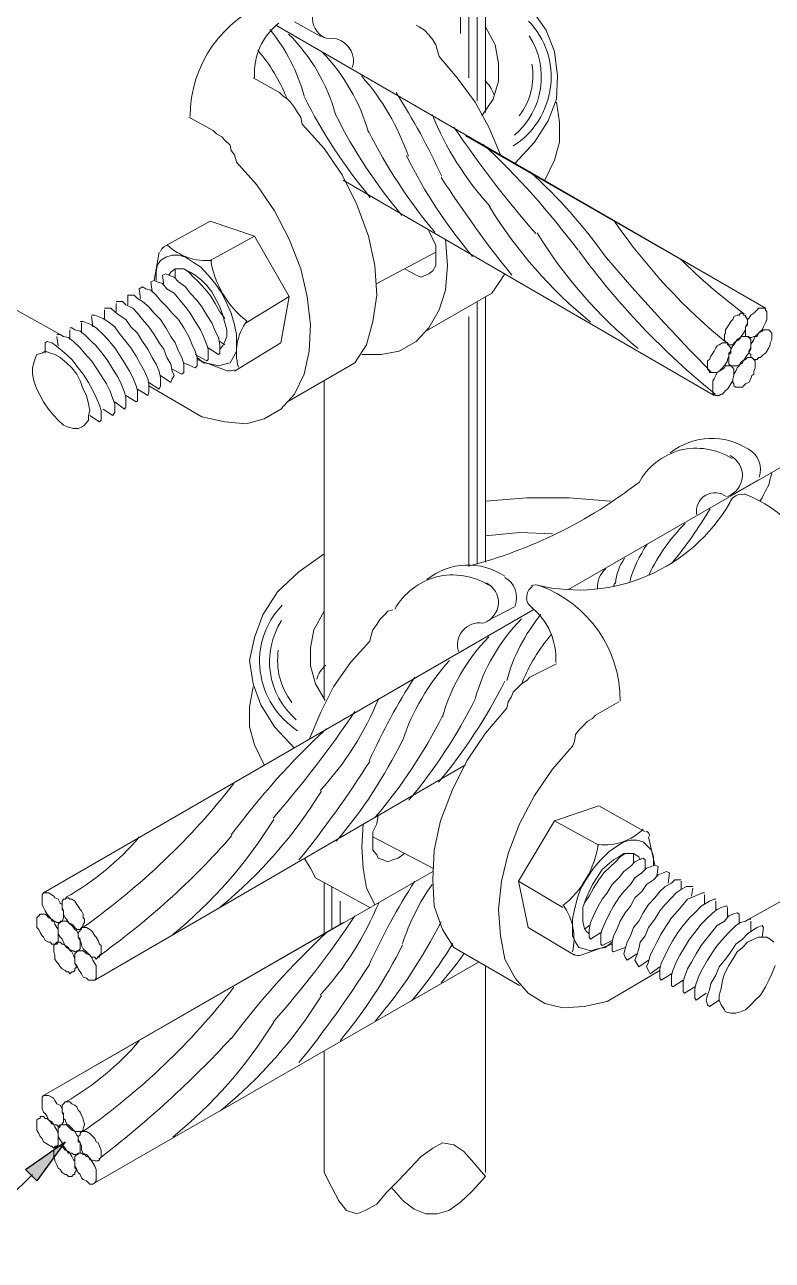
# Model space of a CAD drawing. Header units: millimetres. Extents: x 40 to 176, y -32 to 59.
# Drawn here: x 116.552 to 118.174, y -14.818 to -12.135 of the extents above; entities that cross this region are included whole.
import ezdxf

# ---------------------------------------------------------------- set-up
doc = ezdxf.new("R2010")
doc.units = ezdxf.units.MM
doc.layers.add('16 - Sistema de aterramento', color=6, linetype='Continuous')

msp = doc.modelspace()

# ---------------------------------------------------------------- hatches: boundary and pattern name
at = {"layer": '16 - Sistema de aterramento', "true_color": 0x000007}
msp.add_hatch(color=7, dxfattribs=at).paths.add_polyline_path([(116.5785, -14.6461), (116.5534, -14.621), (116.64, -14.5609)])

# ---------------------------------------------------------------- linework, layer by layer
at = {"layer": '16 - Sistema de aterramento', "color": 7, "linetype": 'Continuous', "lineweight": 20, "true_color": 0x000007}
for points in [[(117.5521, -12.3261), (117.5521, -11.1458), (117.5521, -11.1458)], [(117.5339, -12.301), (117.5339, -11.2213), (117.5339, -11.2213)], [(117.4976, -12.1543), (117.4976, -11.2632), (117.4976, -11.2632)], [(117.5157, -12.2507), (117.5157, -11.2422), (117.5157, -11.2422)], [(117.6163, -12.4364), (117.6582, -12.3904), (117.6876, -12.3443), (117.7057, -12.2968), (117.7085, -12.2465), (117.7015, -12.1934), (117.6834, -12.1473), (117.6484, -12.097), (117.6051, -12.0537), (117.5521, -12.0146)], [(117.0967, -12.1361), (118.1597, -12.7507), (118.1597, -12.7507)], [(117.1945, -12.1613), (117.1372, -12.1292), (117.1372, -12.1292)], [(117.4515, -12.2046), (117.4473, -12.1892), (117.4445, -12.1794), (117.4375, -12.1683), (117.4292, -12.1571), (117.4194, -12.1473), (117.4082, -12.1403), (117.4012, -12.1361)], [(117.5437, -12.3331), (117.5688, -12.2968), (117.58, -12.2577), (117.58, -12.2186), (117.573, -12.1794), (117.5521, -12.1403)], [(117.5842, -12.4183), (117.559, -12.3582), (117.5297, -12.3038), (117.4906, -12.2507), (117.4515, -12.2046)], [(117.1051, -12.2828), (117.0478, -12.2507), (117.0478, -12.2507)], [(117.154, -12.3512), (117.1512, -12.3359), (117.1442, -12.3261), (117.1372, -12.3149), (117.1288, -12.3038), (117.1219, -12.2968), (117.1121, -12.2898), (117.1051, -12.2828)], [(117.6806, -12.4728), (117.7015, -12.4295), (117.7127, -12.3904), (117.7127, -12.3471), (117.7057, -12.3038)], [(116.9612, -12.3652), (116.9082, -12.3359), (116.9082, -12.3359)], [(117.0115, -12.4337), (117.0073, -12.4183), (117.0003, -12.4085), (116.9976, -12.3973), (116.9864, -12.3862), (116.9794, -12.3792), (116.9682, -12.3722), (116.9612, -12.3652)], [(117.1261, -12.9519), (117.2685, -12.8694), (117.2937, -12.8303), (117.3076, -12.7801), (117.316, -12.7228), (117.3118, -12.6585), (117.2979, -12.5943), (117.2727, -12.5258), (117.2406, -12.4616), (117.2015, -12.4043), (117.154, -12.3512)], [(117.5088, -12.3764), (118.1597, -12.7507), (118.1597, -12.7507)], [(116.8216, -12.9197), (116.9361, -12.9868), (116.9864, -12.9979), (117.0325, -13.0021), (117.0716, -12.991), (117.1079, -12.97), (117.1372, -12.9379), (117.1582, -12.8946), (117.1694, -12.8443), (117.1721, -12.787), (117.1652, -12.7256), (117.1512, -12.6655), (117.1261, -12.6013), (117.0939, -12.5398), (117.0548, -12.4825), (117.0115, -12.4337)], [(117.2434, -12.4728), (118.0479, -12.9407), (118.0479, -12.9407)], [(116.8509, -12.6194), (116.9543, -12.5622), (116.9543, -12.5622)], [(116.9543, -12.5622), (117.0506, -12.5943), (117.1261, -12.7256)], [(117.3761, -12.6655), (117.39, -12.6725), (117.4012, -12.6795), (117.4124, -12.6837), (117.4222, -12.6795), (117.4292, -12.6767), (117.4375, -12.6697), (117.4445, -12.6585), (117.4445, -12.6474), (117.4445, -12.6334), (117.4445, -12.6152), (117.4375, -12.6013), (117.4292, -12.5831)], [(116.9543, -12.6474), (117.0506, -12.5943), (117.0506, -12.5943)], [(117.2839, -12.8513), (117.3258, -12.8513), (117.3649, -12.8443), (117.4012, -12.8234), (117.4292, -12.794), (117.4515, -12.7549), (117.4655, -12.7116), (117.4697, -12.6585), (117.4655, -12.6013)], [(116.8327, -12.6907), (116.8439, -12.6292), (116.8439, -12.6292)], [(116.9263, -12.8583), (116.9403, -12.8694), (116.9584, -12.8722), (116.9724, -12.8764), (116.9864, -12.8722), (116.9976, -12.8694), (117.0045, -12.8583), (117.0115, -12.8443), (117.0115, -12.8261), (117.0115, -12.808), (117.0073, -12.787), (117.0003, -12.7619), (116.9906, -12.7409), (116.9794, -12.7186), (116.9654, -12.6976), (116.9501, -12.6795), (116.9333, -12.6613), (116.9179, -12.6516), (116.9012, -12.6404), (116.8858, -12.6362), (116.8718, -12.6362), (116.8579, -12.6404), (116.8467, -12.6474), (116.8397, -12.6585), (116.8369, -12.6725), (116.8369, -12.6907)], [(117.316, -12.6976), (117.4445, -12.6292), (117.4445, -12.6292)], [(116.9724, -12.8513), (116.9752, -12.8485), (116.9752, -12.8401), (116.9752, -12.8303), (116.9724, -12.815), (116.9654, -12.801), (116.9584, -12.7828), (116.9473, -12.7661), (116.9361, -12.7479), (116.9263, -12.734), (116.911, -12.7186), (116.9012, -12.7046), (116.8858, -12.6935), (116.876, -12.6837), (116.8649, -12.6795), (116.8579, -12.6767), (116.8509, -12.6795)], [(116.8509, -12.6795), (116.8537, -12.7018), (116.8537, -12.7018)], [(116.9752, -12.8401), (116.9822, -12.8331), (116.9864, -12.8234), (116.9906, -12.8122), (116.9906, -12.7982), (116.9864, -12.7828), (116.9822, -12.7661), (116.9752, -12.7479), (116.9682, -12.734), (116.9584, -12.7158), (116.9473, -12.7018), (116.9361, -12.6907), (116.9221, -12.6795), (116.911, -12.6725), (116.897, -12.6655), (116.8858, -12.6655), (116.8788, -12.6655), (116.8691, -12.6725), (116.8649, -12.6795)], [(116.8788, -12.6655), (116.8788, -12.6865), (116.8788, -12.6865)], [(116.9864, -12.7731), (116.9752, -12.7591), (116.9654, -12.7409), (116.9543, -12.7228), (116.9431, -12.7088), (116.9291, -12.6935), (116.9179, -12.6837), (116.9082, -12.6725), (116.897, -12.6655)], [(117.566, -12.7186), (117.58, -12.6976), (117.594, -12.6767)], [(116.6288, -12.808), (116.443, -12.7046), (116.443, -12.7046)], [(116.9221, -12.8806), (116.9263, -12.8764), (116.9263, -12.8694), (116.9263, -12.8583), (116.9221, -12.8443), (116.9151, -12.8303), (116.9082, -12.8122), (116.897, -12.794), (116.8858, -12.7759), (116.8718, -12.7619), (116.8607, -12.7479), (116.8467, -12.734), (116.8369, -12.7228), (116.8258, -12.7116), (116.8146, -12.7088), (116.8076, -12.7046), (116.8006, -12.7088)], [(116.8006, -12.7088), (116.8034, -12.7298), (116.8034, -12.7298)], [(116.9473, -12.8653), (116.9501, -12.8625), (116.9501, -12.8513), (116.9501, -12.8401), (116.9473, -12.8303), (116.9403, -12.8122), (116.9333, -12.7982), (116.9221, -12.7801), (116.911, -12.7619), (116.9012, -12.7479), (116.8858, -12.7298), (116.876, -12.7186), (116.8607, -12.7088), (116.8509, -12.6976), (116.8397, -12.6935), (116.8327, -12.6907), (116.8258, -12.6935)], [(116.8258, -12.6935), (116.8285, -12.7158), (116.8285, -12.7158)], [(116.8285, -12.7158), (116.8285, -12.7116), (116.8285, -12.7116)], [(116.8691, -12.9127), (116.8718, -12.9044), (116.876, -12.8974), (116.8718, -12.8876), (116.8691, -12.8722), (116.8607, -12.8583), (116.8537, -12.8401), (116.8439, -12.8261), (116.8327, -12.808), (116.8216, -12.7912), (116.8076, -12.7759), (116.7964, -12.7619), (116.7866, -12.7507), (116.7713, -12.7437), (116.7643, -12.7368), (116.7545, -12.7368), (116.7503, -12.7368)], [(116.7503, -12.7409), (116.7503, -12.7591), (116.7503, -12.7591)], [(116.8928, -12.8946), (116.897, -12.8904), (116.897, -12.8834), (116.897, -12.8722), (116.8928, -12.8583), (116.8858, -12.8443), (116.8788, -12.8261), (116.8691, -12.8122), (116.8579, -12.794), (116.8467, -12.7759), (116.8327, -12.7619), (116.8216, -12.7479), (116.8076, -12.7368), (116.7964, -12.7298), (116.7894, -12.7228), (116.7797, -12.7228), (116.7755, -12.7228), (116.7755, -12.7437)], [(117.0325, -12.7828), (117.1261, -12.7256), (117.1261, -12.7256)], [(117.1079, -12.8261), (117.1261, -12.7256), (117.1261, -12.7256)], [(117.4222, -12.801), (117.566, -12.7186), (117.566, -12.7186)], [(117.5339, -13.3052), (117.5339, -12.7368), (117.5339, -12.7368)], [(117.5521, -13.3024), (117.5521, -12.7256), (117.5521, -12.7256)], [(118.8497, -12.7186), (117.7309, -13.3625), (117.7309, -13.3625)], [(116.8188, -12.9407), (116.8216, -12.9337), (116.8216, -12.9267), (116.8216, -12.9155), (116.8188, -12.9044), (116.8118, -12.8876), (116.8034, -12.8722), (116.7936, -12.8555), (116.7825, -12.8373), (116.7713, -12.8234), (116.7573, -12.8052), (116.7475, -12.7912), (116.7322, -12.7801), (116.7224, -12.7731), (116.7112, -12.7689), (116.7042, -12.7661), (116.6972, -12.7661)], [(116.6972, -12.7689), (116.7, -12.7912), (116.7, -12.7912)], [(116.8439, -12.9267), (116.8467, -12.9197), (116.8467, -12.9127), (116.8467, -12.9016), (116.8439, -12.8876), (116.8369, -12.8722), (116.8285, -12.8583), (116.8188, -12.8401), (116.8076, -12.8234), (116.7964, -12.8052), (116.7825, -12.7912), (116.7713, -12.7759), (116.7573, -12.7661), (116.7475, -12.7591), (116.7392, -12.7507), (116.7294, -12.7507), (116.7252, -12.7507)], [(116.7252, -12.7549), (116.7252, -12.7731), (116.7252, -12.7731)], [(117.5157, -13.3122), (117.5157, -12.7689), (117.5157, -12.7689)], [(116.7685, -12.97), (116.7713, -12.9658), (116.7713, -12.9546), (116.7713, -12.9449), (116.7685, -12.9337), (116.7615, -12.9155), (116.7545, -12.9016), (116.7433, -12.8834), (116.7322, -12.8653), (116.7224, -12.8513), (116.707, -12.8331), (116.6972, -12.8234), (116.6819, -12.808), (116.6721, -12.801), (116.6609, -12.7982), (116.6539, -12.794), (116.6498, -12.794)], [(116.7936, -12.9546), (116.7964, -12.9519), (116.7964, -12.9407), (116.7964, -12.9295), (116.7936, -12.9197), (116.7866, -12.9016), (116.7797, -12.8876), (116.7685, -12.8694), (116.7573, -12.8513), (116.7475, -12.8373), (116.7322, -12.8192), (116.7224, -12.808), (116.707, -12.794), (116.6972, -12.787), (116.6861, -12.7828), (116.6791, -12.7801), (116.6721, -12.7801)], [(116.6749, -12.7828), (116.6749, -12.8052), (116.6749, -12.8052)], [(116.714, -12.9979), (116.7182, -12.9938), (116.7182, -12.984), (116.7182, -12.9728), (116.714, -12.9616), (116.707, -12.9449), (116.7, -12.9295), (116.6903, -12.9127), (116.6791, -12.8946), (116.6679, -12.8806), (116.6539, -12.8625), (116.6428, -12.8513), (116.6288, -12.8401), (116.6176, -12.8303), (116.6106, -12.8261), (116.6009, -12.8234), (116.5967, -12.8261), (116.5967, -12.8485)], [(116.7433, -12.984), (116.7475, -12.977), (116.7475, -12.97), (116.7475, -12.9588), (116.7433, -12.9477), (116.7364, -12.9295), (116.7294, -12.9155), (116.7182, -12.8974), (116.707, -12.8806), (116.6972, -12.8653), (116.6819, -12.8485), (116.6721, -12.8373), (116.6581, -12.8234), (116.647, -12.815), (116.6358, -12.8122), (116.6288, -12.808), (116.6218, -12.808)], [(116.6218, -12.8122), (116.6246, -12.8331), (116.6246, -12.8331)], [(116.6498, -12.7982), (116.6498, -12.8192), (116.6498, -12.8192)], [(116.9864, -12.8303), (116.9752, -12.8234), (116.9752, -12.8234)], [(116.9473, -12.8653), (116.9221, -12.8513), (116.9221, -12.8513)], [(116.9724, -12.8513), (116.9501, -12.8373), (116.9501, -12.8373)], [(117.0073, -12.8876), (117.1079, -12.8261), (117.1079, -12.8261)], [(116.9221, -12.8806), (116.897, -12.8694), (116.897, -12.8694)], [(116.9263, -12.8625), (116.9934, -12.8876), (116.9934, -12.8876)], [(116.8691, -12.9127), (116.8467, -12.8974), (116.8467, -12.8974)], [(116.8928, -12.8946), (116.8718, -12.8834), (116.8718, -12.8834)], [(116.8188, -12.9407), (116.7964, -12.9267), (116.7964, -12.9267)], [(116.8439, -12.9267), (116.8216, -12.9127), (116.8216, -12.9127)], [(117.2015, -13.5958), (117.2015, -12.9086), (117.2015, -12.9086)], [(116.7685, -12.97), (116.7475, -12.9546), (116.7475, -12.9546)], [(116.7936, -12.9546), (116.7713, -12.9407), (116.7713, -12.9407)], [(116.714, -12.9979), (116.6931, -12.984), (116.6931, -12.984)], [(116.7433, -12.984), (116.7224, -12.97), (116.7224, -12.97)], [(118.0884, -13.1558), (118.1443, -13.1237), (118.1443, -13.1237)], [(117.823, -13.1697), (117.7336, -13.1628), (117.6415, -13.1628), (117.5521, -13.1697)], [(117.6973, -13.241), (117.6261, -13.2382), (117.5521, -13.2452)], [(117.2015, -13.2843), (117.147, -13.3234), (117.1009, -13.3667), (117.0688, -13.417), (117.0506, -13.4659), (117.0395, -13.5161), (117.0478, -13.5664), (117.0646, -13.6125), (117.0939, -13.66), (117.1372, -13.7061)], [(117.6554, -13.4058), (116.5925, -14.0204), (116.5925, -14.0204)], [(117.2015, -13.4086), (117.1791, -13.4491), (117.1721, -13.4882), (117.1721, -13.5273), (117.1833, -13.5664), (117.2043, -13.6027)], [(117.3509, -13.4058), (117.3398, -13.4086), (117.3328, -13.417), (117.323, -13.4268), (117.316, -13.4379), (117.3076, -13.4491), (117.3048, -13.4589), (117.3006, -13.4742)], [(117.5549, -13.4309), (117.6163, -13.3988), (117.6163, -13.3988)], [(117.3006, -13.4742), (117.2587, -13.5203), (117.2224, -13.5734), (117.1945, -13.6279), (117.1694, -13.6879)], [(117.6484, -13.5525), (117.7057, -13.5231), (117.7057, -13.5231)], [(117.0478, -13.5734), (117.0395, -13.6167), (117.0395, -13.66), (117.0506, -13.6991), (117.0716, -13.7424)], [(117.6484, -13.5525), (117.6415, -13.5594), (117.6303, -13.5664), (117.6233, -13.5734), (117.6121, -13.5846), (117.6079, -13.5958), (117.601, -13.6055), (117.5982, -13.6195)], [(117.5982, -13.6195), (117.5521, -13.674), (117.5116, -13.734), (117.4794, -13.7983), (117.4543, -13.8639), (117.4403, -13.9282), (117.4375, -13.9924), (117.4403, -14.0497), (117.4585, -14.1), (117.4836, -14.1391), (117.6261, -14.2215)], [(117.7909, -13.6349), (117.8412, -13.6055), (117.8412, -13.6055)], [(117.2434, -13.6446), (116.5925, -14.0204), (116.5925, -14.0204)], [(117.7909, -13.6349), (117.7839, -13.6419), (117.7728, -13.6488), (117.7658, -13.6558), (117.7546, -13.667), (117.7476, -13.6768), (117.7448, -13.6921), (117.7406, -13.7019)], [(117.7406, -13.7019), (117.6973, -13.7522), (117.6582, -13.8095), (117.6261, -13.8709), (117.601, -13.9352), (117.587, -13.9952), (117.58, -14.0567), (117.5842, -14.114), (117.594, -14.1642), (117.6163, -14.2061), (117.6443, -14.2383), (117.6806, -14.2606), (117.7197, -14.2704), (117.7658, -14.2676), (117.8161, -14.2564), (117.9306, -14.1894)], [(117.5088, -13.7424), (116.7042, -14.2103), (116.7042, -14.2103)], [(117.6443, -14.0958), (117.6233, -13.9952), (117.7015, -13.8639), (117.7979, -13.8318)], [(117.8985, -13.8877), (117.7979, -13.8318), (117.7979, -13.8318)], [(117.2867, -13.8709), (117.2839, -13.9212), (117.2867, -13.9673), (117.2937, -14.0106), (117.3118, -14.0455)], [(117.3188, -13.8528), (117.316, -13.8709), (117.3076, -13.8877), (117.3076, -13.903), (117.3076, -13.917), (117.3076, -13.9282), (117.316, -13.938), (117.3188, -13.9449), (117.33, -13.9491), (117.3398, -13.9533), (117.3509, -13.9491), (117.3621, -13.9449), (117.3761, -13.9352)], [(117.7979, -13.917), (117.7015, -13.8639), (117.7015, -13.8639)], [(117.4375, -13.9673), (117.3076, -13.8989), (117.3076, -13.8989)], [(117.9166, -13.9603), (117.9166, -13.9422), (117.9124, -13.9282), (117.9013, -13.917), (117.8943, -13.91), (117.8803, -13.9058), (117.8663, -13.9058), (117.8524, -13.91), (117.8342, -13.9212), (117.8202, -13.931), (117.8021, -13.9491), (117.7867, -13.9673), (117.7728, -13.9882), (117.7588, -14.0106), (117.7518, -14.0315), (117.7448, -14.0567), (117.7406, -14.0776), (117.7406, -14.0958), (117.7406, -14.114), (117.7476, -14.1279), (117.7546, -14.1391), (117.7658, -14.1419), (117.7797, -14.1461), (117.7951, -14.1419), (117.8119, -14.1391), (117.8272, -14.1279)], [(117.9194, -13.9603), (117.9054, -13.8989), (117.9054, -13.8989)], [(117.1582, -13.9449), (117.1721, -13.9673), (117.1833, -13.9882)], [(117.8873, -13.9491), (117.8845, -13.9422), (117.8733, -13.9352), (117.8663, -13.9352), (117.8524, -13.9352), (117.8412, -13.9422), (117.83, -13.9491), (117.8161, -13.9603), (117.8049, -13.9701), (117.7951, -13.9855), (117.7839, -14.0022), (117.7769, -14.0176), (117.77, -14.0343), (117.763, -14.0525), (117.763, -14.0665), (117.763, -14.0818), (117.7658, -14.0958), (117.77, -14.1028), (117.7769, -14.1098)], [(117.8552, -13.9352), (117.844, -13.9422), (117.8342, -13.9533), (117.823, -13.9631), (117.8091, -13.9771), (117.7979, -13.9924), (117.7867, -14.0106), (117.7769, -14.0274), (117.7658, -14.0427)], [(117.8985, -13.9491), (117.8943, -13.9449), (117.8845, -13.9491), (117.8761, -13.9533), (117.8663, -13.9631), (117.8524, -13.9743), (117.8412, -13.9882), (117.8272, -14.0022), (117.8161, -14.0204), (117.8049, -14.0343), (117.7951, -14.0525), (117.7867, -14.0707), (117.7797, -14.0846), (117.7769, -14.1), (117.7769, -14.1098), (117.7769, -14.1168), (117.7797, -14.1209)], [(117.8733, -13.9352), (117.8733, -13.9561), (117.8733, -13.9561)], [(117.8985, -13.9491), (117.8985, -13.9701), (117.8985, -13.9701)], [(117.4375, -13.9743), (116.5925, -14.4604), (116.5925, -14.4604)], [(117.9264, -13.9631), (117.9194, -13.9603), (117.9124, -13.9631), (117.9013, -13.9673), (117.8915, -13.9771), (117.8761, -13.9882), (117.8663, -14.0022), (117.8524, -14.0176), (117.8412, -14.0315), (117.83, -14.0497), (117.8202, -14.0665), (117.8119, -14.0846), (117.8049, -14.1), (117.8021, -14.1098), (117.8021, -14.1237), (117.8021, -14.1321), (117.8049, -14.1349)], [(117.9515, -13.9771), (117.9446, -13.9743), (117.9376, -13.9771), (117.9264, -13.9813), (117.9166, -13.9924), (117.9013, -14.0022), (117.8915, -14.0176), (117.8761, -14.0315), (117.8663, -14.0497), (117.8552, -14.0637), (117.844, -14.0818), (117.837, -14.1), (117.83, -14.114), (117.8272, -14.1279), (117.8272, -14.1391), (117.8272, -14.1461), (117.83, -14.1489)], [(117.9264, -13.9631), (117.9236, -13.9855), (117.9236, -13.9855)], [(117.9515, -13.9771), (117.9487, -13.9994), (117.9487, -13.9994)], [(118.1233, -14.0776), (118.3091, -13.9743), (118.3091, -13.9743)], [(117.3006, -14.0525), (117.1833, -13.9882), (117.1833, -13.9882)], [(117.2015, -14.1098), (117.2015, -13.9994), (117.2015, -13.9994)], [(117.7197, -14.0525), (117.6233, -13.9952), (117.6233, -13.9952)], [(117.9767, -13.9924), (117.9739, -13.9924), (117.9627, -13.9924), (117.9557, -13.9994), (117.9418, -14.0064), (117.9306, -14.0176), (117.9194, -14.0315), (117.9054, -14.0455), (117.8943, -14.0637), (117.8845, -14.0818), (117.8733, -14.0958), (117.8663, -14.114), (117.8594, -14.1279), (117.8552, -14.1419), (117.8524, -14.1531), (117.8552, -14.16), (117.8594, -14.167)], [(117.9236, -13.9855), (117.9236, -13.9813), (117.9236, -13.9813)], [(117.9767, -13.9952), (117.9767, -14.0134), (117.9767, -14.0134)], [(117.2182, -14.1), (117.2182, -14.0064), (117.2182, -14.0064)], [(118.0018, -14.0064), (117.999, -14.0064), (117.9879, -14.0064), (117.9767, -14.0134), (117.9655, -14.0204), (117.9557, -14.0315), (117.9418, -14.0455), (117.9306, -14.0595), (117.9194, -14.0776), (117.9054, -14.0958), (117.8985, -14.114), (117.8873, -14.1279), (117.8845, -14.1419), (117.8803, -14.1559), (117.8761, -14.167), (117.8803, -14.174), (117.8845, -14.181)], [(118.027, -14.0204), (118.0228, -14.0204), (118.013, -14.0246), (118.006, -14.0274), (117.9906, -14.0343), (117.9809, -14.0455), (117.9697, -14.0595), (117.9557, -14.0748), (117.9446, -14.0916), (117.9334, -14.1098), (117.9236, -14.1279), (117.9166, -14.1419), (117.9096, -14.1559), (117.9054, -14.1712), (117.9013, -14.181), (117.9054, -14.1894), (117.9096, -14.1964)], [(118.0018, -14.0106), (117.999, -14.0274), (117.999, -14.0274)], [(118.027, -14.0246), (118.027, -14.0455), (118.027, -14.0455)], [(117.2364, -14.0888), (117.2364, -14.0385), (117.2364, -14.0385)], [(118.0521, -14.0343), (118.0479, -14.0343), (118.0381, -14.0385), (118.0312, -14.0427), (118.02, -14.0497), (118.006, -14.0637), (117.9948, -14.0748), (117.9809, -14.0916), (117.9697, -14.107), (117.9585, -14.1237), (117.9487, -14.1419), (117.9418, -14.1559), (117.9334, -14.174), (117.9306, -14.1852), (117.9306, -14.1964), (117.9306, -14.2061), (117.9334, -14.2103)], [(118.0772, -14.0497), (118.0731, -14.0497), (118.0633, -14.0525), (118.0549, -14.0567), (118.0451, -14.0637), (118.0312, -14.0776), (118.02, -14.0888), (118.006, -14.107), (117.9948, -14.1209), (117.9837, -14.1391), (117.9739, -14.1559), (117.9655, -14.1712), (117.9585, -14.1894), (117.9557, -14.1992), (117.9557, -14.2103), (117.9557, -14.2215), (117.9585, -14.2243)], [(118.0521, -14.0385), (118.0521, -14.0595), (118.0521, -14.0595)], [(118.0772, -14.0525), (118.0772, -14.0748), (118.0772, -14.0748)], [(117.2434, -14.0846), (116.5925, -14.4604), (116.5925, -14.4604)], [(118.1024, -14.0888), (118.1024, -14.0665), (118.0982, -14.0637), (118.0884, -14.0665), (118.08, -14.0707), (118.0703, -14.0818), (118.0549, -14.0916), (118.0451, -14.1028), (118.0312, -14.1209), (118.02, -14.1349), (118.0088, -14.1531), (117.999, -14.1712), (117.9906, -14.1852), (117.9837, -14.2033), (117.9809, -14.2131), (117.9809, -14.2243), (117.9809, -14.2355), (117.9837, -14.2383), (118.006, -14.2243)], [(118.1275, -14.0776), (118.1233, -14.0776), (118.1164, -14.0818), (118.1052, -14.0846), (118.0954, -14.0916), (118.08, -14.107), (118.0703, -14.1168), (118.0549, -14.1349), (118.0451, -14.1489), (118.0339, -14.167), (118.0228, -14.1852), (118.0158, -14.1992), (118.0088, -14.2173), (118.006, -14.2285), (118.006, -14.2383), (118.006, -14.2494), (118.0088, -14.2536)], [(118.1275, -14.0818), (118.1275, -14.1028), (118.1275, -14.1028)], [(117.7448, -14.1559), (117.6443, -14.0958), (117.6443, -14.0958)], [(117.7658, -14.1), (117.7769, -14.0916), (117.7769, -14.0916)], [(117.7797, -14.1209), (117.8021, -14.107), (117.8021, -14.107)], [(118.1527, -14.1168), (118.1555, -14.0958), (118.1527, -14.0916), (118.1415, -14.0958), (118.1345, -14.1), (118.1205, -14.1098), (118.1094, -14.1209), (118.0954, -14.1321), (118.0842, -14.1489), (118.0731, -14.1642), (118.0591, -14.181), (118.0521, -14.1992), (118.0409, -14.2173), (118.0381, -14.2313), (118.0339, -14.2425), (118.0312, -14.2536), (118.0339, -14.2634), (118.0381, -14.2676), (118.0591, -14.2536)], [(117.8272, -14.1321), (117.7588, -14.1559), (117.7588, -14.1559)], [(117.8049, -14.1349), (117.8272, -14.1237), (117.8272, -14.1237)], [(117.83, -14.1489), (117.8552, -14.1391), (117.8552, -14.1391)], [(118.1778, -14.1279), (118.1694, -14.1209), (118.1624, -14.1168), (118.1555, -14.1168), (118.1443, -14.1168), (118.1345, -14.1209), (118.1205, -14.1279), (118.1094, -14.1391), (118.0982, -14.1489), (118.0884, -14.1642), (118.08, -14.1782), (118.0703, -14.1964), (118.0661, -14.2103), (118.0633, -14.2285), (118.0591, -14.2425), (118.0591, -14.2536), (118.0633, -14.2634), (118.0703, -14.2746), (118.0731, -14.2788), (118.0842, -14.2816), (118.0954, -14.2816), (118.1052, -14.2788), (118.1164, -14.2746), (118.1275, -14.2634), (118.1373, -14.2536), (118.1485, -14.2425), (118.1597, -14.2243), (118.1666, -14.2103), (118.1736, -14.1964), (118.1806, -14.1782)], [(117.8594, -14.167), (117.8803, -14.1531), (117.8803, -14.1531)], [(117.5367, -14.1712), (116.7042, -14.6503), (116.7042, -14.6503)], [(117.5521, -14.628), (117.5521, -14.1782), (117.5521, -14.1782)], [(117.8845, -14.181), (117.9054, -14.167), (117.9054, -14.167)], [(117.9096, -14.1964), (117.9306, -14.181), (117.9306, -14.181)], [(117.9334, -14.2103), (117.9557, -14.1964), (117.9557, -14.1964)], [(117.9585, -14.2243), (117.9809, -14.2103), (117.9809, -14.2103)], [(118.0088, -14.2536), (118.0312, -14.2383), (118.0312, -14.2383)], [(117.2015, -14.628), (117.2015, -14.364), (117.2015, -14.364)], [(117.2015, -14.628), (117.2182, -14.6601), (117.2336, -14.6894), (117.2504, -14.7104), (117.2727, -14.7174), (117.2909, -14.7104), (117.316, -14.6964), (117.337, -14.6713), (117.3621, -14.6461), (117.4124, -14.593), (117.4375, -14.5749), (117.4585, -14.5637), (117.4836, -14.5679), (117.5046, -14.5819), (117.5269, -14.607), (117.5521, -14.6363), (117.5227, -14.6685), (117.4976, -14.6922), (117.4725, -14.7104), (117.4473, -14.7174), (117.4222, -14.7174), (117.397, -14.7076), (117.3733, -14.6894), (117.3481, -14.6601)], [(116.3103, -14.8864), (116.5687, -14.6322), (116.5687, -14.6322)]]:
    msp.add_lwpolyline(points, dxfattribs=at)
for points in [[(118.1122, -12.7661), (118.1094, -12.7619), (118.1052, -12.7619), (118.1024, -12.7661), (118.0982, -12.7661), (118.0912, -12.7689), (118.0884, -12.7759), (118.0842, -12.7801), (118.08, -12.787), (118.0772, -12.7912), (118.0731, -12.7982), (118.0731, -12.8052), (118.0703, -12.808), (118.0703, -12.815), (118.0703, -12.8192), (118.0731, -12.8234), (118.0772, -12.8261), (118.0772, -12.8303), (118.08, -12.8303), (118.0884, -12.8303), (118.0912, -12.8261), (118.0954, -12.8234), (118.0982, -12.8192), (118.1052, -12.815), (118.1094, -12.808), (118.1122, -12.8052), (118.1164, -12.7982), (118.1164, -12.7912), (118.1205, -12.787), (118.1205, -12.7801), (118.1205, -12.7759), (118.1164, -12.7689), (118.1164, -12.7661)], [(118.1597, -12.7507), (118.1555, -12.7507), (118.1527, -12.7507), (118.1443, -12.7507), (118.1415, -12.7549), (118.1373, -12.7591), (118.1345, -12.7619), (118.1275, -12.7661), (118.1233, -12.7731), (118.1205, -12.7759), (118.1205, -12.7828), (118.1164, -12.7912), (118.1164, -12.7982), (118.1164, -12.801), (118.1164, -12.8052), (118.1164, -12.8122), (118.1205, -12.8122), (118.1233, -12.815), (118.1275, -12.815), (118.1303, -12.815), (118.1345, -12.8122), (118.1415, -12.8122), (118.1443, -12.8052), (118.1485, -12.801), (118.1527, -12.7982), (118.1555, -12.7912), (118.1597, -12.7828), (118.1624, -12.7759), (118.1624, -12.7731), (118.1624, -12.7661), (118.1624, -12.7619), (118.1624, -12.7591), (118.1597, -12.7549)], [(118.1233, -12.8122), (118.1205, -12.8122), (118.1164, -12.8122), (118.1094, -12.8122), (118.1052, -12.815), (118.1024, -12.8192), (118.0954, -12.8234), (118.0912, -12.8303), (118.0884, -12.8331), (118.0842, -12.8401), (118.0842, -12.8485), (118.08, -12.8513), (118.08, -12.8583), (118.08, -12.8653), (118.08, -12.8694), (118.08, -12.8722), (118.0842, -12.8764), (118.0884, -12.8764), (118.0912, -12.8764), (118.0954, -12.8764), (118.0982, -12.8764), (118.1052, -12.8722), (118.1094, -12.8694), (118.1122, -12.8653), (118.1164, -12.8583), (118.1205, -12.8513), (118.1233, -12.8485), (118.1275, -12.8401), (118.1275, -12.8331), (118.1275, -12.8303), (118.1275, -12.8234), (118.1275, -12.8192), (118.1233, -12.815)], [(118.1666, -12.7982), (118.1624, -12.7982), (118.1597, -12.7982), (118.1555, -12.7982), (118.1527, -12.801), (118.1443, -12.8052), (118.1415, -12.808), (118.1373, -12.8122), (118.1345, -12.8192), (118.1303, -12.8261), (118.1275, -12.8303), (118.1275, -12.8373), (118.1233, -12.8443), (118.1233, -12.8485), (118.1275, -12.8513), (118.1275, -12.8583), (118.1303, -12.8583), (118.1345, -12.8625), (118.1373, -12.8625), (118.1415, -12.8625), (118.1443, -12.8583), (118.1485, -12.8583), (118.1555, -12.8513), (118.1597, -12.8485), (118.1624, -12.8443), (118.1666, -12.8373), (118.1694, -12.8303), (118.1694, -12.8261), (118.1736, -12.8192), (118.1736, -12.8122), (118.1736, -12.808), (118.1736, -12.8052), (118.1694, -12.801)], [(116.6749, -13.0091), (116.6819, -13.0049), (116.6903, -12.9938), (116.6903, -12.984), (116.6931, -12.9728), (116.6903, -12.9588), (116.6861, -12.9407), (116.6791, -12.9267), (116.6721, -12.9086), (116.6651, -12.8946), (116.6539, -12.8806), (116.6428, -12.8694), (116.6288, -12.8583), (116.6176, -12.8513), (116.6079, -12.8485), (116.5967, -12.8443), (116.5897, -12.8485), (116.5785, -12.8513), (116.5757, -12.8583), (116.5715, -12.8694), (116.5687, -12.8806), (116.5687, -12.8946), (116.5715, -12.9086), (116.5785, -12.9267), (116.5855, -12.9407), (116.5925, -12.9546), (116.6037, -12.97), (116.6148, -12.984), (116.6246, -12.9938), (116.6358, -13.0049), (116.647, -13.0091), (116.6581, -13.0119), (116.6679, -13.0119)], [(118.0772, -12.8261), (118.0731, -12.8261), (118.0703, -12.8261), (118.0661, -12.8261), (118.0591, -12.8303), (118.0549, -12.8331), (118.0521, -12.8373), (118.0479, -12.8443), (118.0451, -12.8485), (118.0409, -12.8555), (118.0381, -12.8625), (118.0339, -12.8653), (118.0339, -12.8722), (118.0339, -12.8806), (118.0339, -12.8834), (118.0381, -12.8876), (118.0381, -12.8904), (118.0409, -12.8904), (118.0451, -12.8904), (118.0479, -12.8904), (118.0549, -12.8904), (118.0591, -12.8876), (118.0633, -12.8834), (118.0661, -12.8806), (118.0731, -12.8722), (118.0772, -12.8653), (118.0772, -12.8625), (118.08, -12.8555), (118.08, -12.8485), (118.0842, -12.8443), (118.0842, -12.8373), (118.08, -12.8331), (118.08, -12.8303)], [(118.0842, -12.8764), (118.08, -12.8764), (118.0772, -12.8764), (118.0731, -12.8764), (118.0703, -12.8806), (118.0661, -12.8834), (118.0591, -12.8876), (118.0549, -12.8904), (118.0521, -12.8974), (118.0479, -12.9044), (118.0451, -12.9086), (118.0451, -12.9155), (118.0451, -12.9225), (118.0451, -12.9267), (118.0451, -12.9295), (118.0451, -12.9379), (118.0479, -12.9379), (118.0521, -12.9407), (118.0549, -12.9407), (118.0591, -12.9407), (118.0633, -12.9379), (118.0661, -12.9379), (118.0731, -12.9295), (118.0772, -12.9267), (118.08, -12.9225), (118.0842, -12.9155), (118.0884, -12.9086), (118.0884, -12.9044), (118.0912, -12.8974), (118.0912, -12.8904), (118.0912, -12.8876), (118.0912, -12.8834), (118.0884, -12.8806)], [(118.1303, -12.8583), (118.1275, -12.8583), (118.1233, -12.8583), (118.1205, -12.8583), (118.1164, -12.8625), (118.1094, -12.8653), (118.1052, -12.8694), (118.1024, -12.8764), (118.0982, -12.8806), (118.0954, -12.8876), (118.0912, -12.8946), (118.0912, -12.8974), (118.0884, -12.9044), (118.0884, -12.9127), (118.0912, -12.9155), (118.0912, -12.9197), (118.0954, -12.9225), (118.0982, -12.9225), (118.1024, -12.9225), (118.1052, -12.9225), (118.1094, -12.9225), (118.1122, -12.9197), (118.1164, -12.9155), (118.1233, -12.9127), (118.1275, -12.9044), (118.1303, -12.8974), (118.1345, -12.8946), (118.1345, -12.8876), (118.1373, -12.8806), (118.1373, -12.8764), (118.1373, -12.8694), (118.1373, -12.8653), (118.1345, -12.8625)], [(116.5925, -14.0204), (116.5897, -14.0246), (116.5897, -14.0274), (116.5897, -14.0315), (116.5897, -14.0343), (116.5897, -14.0427), (116.5897, -14.0455), (116.5925, -14.0525), (116.5967, -14.0595), (116.6009, -14.0665), (116.6037, -14.0707), (116.6079, -14.0748), (116.6106, -14.0818), (116.6176, -14.0818), (116.6218, -14.0846), (116.6246, -14.0846), (116.6288, -14.0846), (116.633, -14.0818), (116.6358, -14.0748), (116.6358, -14.0707), (116.6358, -14.0665), (116.6358, -14.0595), (116.633, -14.0525), (116.633, -14.0455), (116.6288, -14.0427), (116.6246, -14.0343), (116.6176, -14.0315), (116.6148, -14.0274), (116.6106, -14.0246), (116.6037, -14.0204), (116.6009, -14.0204), (116.5967, -14.0204)], [(116.64, -14.0343), (116.6358, -14.0343), (116.633, -14.0385), (116.633, -14.0455), (116.633, -14.0497), (116.633, -14.0567), (116.6358, -14.0595), (116.6358, -14.0665), (116.64, -14.0748), (116.6428, -14.0776), (116.647, -14.0846), (116.6539, -14.0888), (116.6581, -14.0916), (116.6609, -14.0958), (116.6651, -14.1), (116.6721, -14.1), (116.6749, -14.1), (116.6749, -14.0958), (116.6791, -14.0916), (116.6791, -14.0888), (116.6819, -14.0846), (116.6819, -14.0776), (116.6791, -14.0748), (116.6791, -14.0665), (116.6749, -14.0595), (116.6721, -14.0567), (116.6679, -14.0497), (116.6651, -14.0455), (116.6609, -14.0385), (116.6539, -14.0343), (116.6498, -14.0343), (116.647, -14.0315), (116.6428, -14.0315)], [(116.5855, -14.0665), (116.5827, -14.0707), (116.5785, -14.0748), (116.5785, -14.0776), (116.5785, -14.0818), (116.5785, -14.0888), (116.5785, -14.0958), (116.5827, -14.1), (116.5855, -14.107), (116.5897, -14.114), (116.5925, -14.1168), (116.5967, -14.1237), (116.6037, -14.1279), (116.6079, -14.1279), (116.6106, -14.1321), (116.6148, -14.1321), (116.6176, -14.1321), (116.6218, -14.1279), (116.6246, -14.1279), (116.6246, -14.1237), (116.6246, -14.1168), (116.6246, -14.114), (116.6246, -14.107), (116.6246, -14.1), (116.6218, -14.0958), (116.6176, -14.0888), (116.6148, -14.0818), (116.6106, -14.0776), (116.6037, -14.0748), (116.6009, -14.0707), (116.5967, -14.0665), (116.5925, -14.0665)], [(116.6288, -14.0818), (116.6288, -14.0846), (116.6246, -14.0888), (116.6246, -14.0916), (116.6246, -14.1), (116.6246, -14.1028), (116.6246, -14.1098), (116.6288, -14.1168), (116.633, -14.1209), (116.6358, -14.1279), (116.64, -14.1349), (116.6428, -14.1391), (116.647, -14.1419), (116.6539, -14.1461), (116.6581, -14.1461), (116.6609, -14.1489), (116.6651, -14.1461), (116.6679, -14.1461), (116.6721, -14.1419), (116.6721, -14.1391), (116.6721, -14.1349), (116.6721, -14.1279), (116.6721, -14.1209), (116.6679, -14.1168), (116.6679, -14.1098), (116.6651, -14.1028), (116.6609, -14.1), (116.6539, -14.0916), (116.6498, -14.0888), (116.647, -14.0846), (116.6428, -14.0818), (116.6358, -14.0818), (116.633, -14.0818)], [(116.6749, -14.0958), (116.6721, -14.1), (116.6721, -14.1028), (116.6679, -14.107), (116.6679, -14.114), (116.6679, -14.1168), (116.6721, -14.1237), (116.6749, -14.1321), (116.6749, -14.1349), (116.6791, -14.1419), (116.6861, -14.1489), (116.6903, -14.1531), (116.6931, -14.1559), (116.6972, -14.16), (116.7042, -14.16), (116.707, -14.1642), (116.7112, -14.16), (116.714, -14.16), (116.714, -14.1559), (116.7182, -14.1531), (116.7182, -14.1489), (116.7182, -14.1419), (116.7182, -14.1349), (116.714, -14.1321), (116.7112, -14.1237), (116.707, -14.1168), (116.7042, -14.114), (116.7, -14.107), (116.6972, -14.1028), (116.6931, -14.1), (116.6861, -14.0958), (116.6819, -14.0958), (116.6791, -14.0958)], [(116.6218, -14.1321), (116.6176, -14.1321), (116.6148, -14.1349), (116.6148, -14.1391), (116.6148, -14.1461), (116.6148, -14.1489), (116.6176, -14.1559), (116.6176, -14.1642), (116.6218, -14.1712), (116.6246, -14.174), (116.6288, -14.181), (116.633, -14.1852), (116.64, -14.1894), (116.6428, -14.1922), (116.647, -14.1922), (116.6498, -14.1964), (116.6539, -14.1922), (116.6581, -14.1922), (116.6609, -14.1894), (116.6609, -14.1852), (116.6651, -14.181), (116.6609, -14.174), (116.6609, -14.1712), (116.6609, -14.1642), (116.6581, -14.1559), (116.6539, -14.1489), (116.6498, -14.1461), (116.647, -14.1391), (116.64, -14.1349), (116.6358, -14.1321), (116.633, -14.1321), (116.6288, -14.1279), (116.6246, -14.1279)], [(116.6679, -14.1461), (116.6651, -14.1489), (116.6609, -14.1531), (116.6609, -14.1559), (116.6609, -14.16), (116.6609, -14.167), (116.6609, -14.174), (116.6651, -14.1782), (116.6679, -14.1852), (116.6721, -14.1922), (116.6749, -14.1964), (116.6791, -14.2033), (116.6861, -14.2061), (116.6903, -14.2103), (116.6931, -14.2103), (116.6972, -14.2103), (116.7, -14.2103), (116.7042, -14.2103), (116.707, -14.2061), (116.707, -14.2033), (116.707, -14.1964), (116.707, -14.1922), (116.707, -14.1852), (116.707, -14.1782), (116.7042, -14.174), (116.7, -14.167), (116.6972, -14.16), (116.6931, -14.1559), (116.6861, -14.1531), (116.6819, -14.1489), (116.6791, -14.1461), (116.6749, -14.1461)], [(116.5925, -14.4604), (116.5897, -14.4645), (116.5897, -14.4673), (116.5897, -14.4715), (116.5897, -14.4785), (116.5897, -14.4813), (116.5897, -14.4897), (116.5925, -14.4967), (116.5967, -14.4995), (116.6009, -14.5064), (116.6037, -14.5134), (116.6079, -14.5176), (116.6106, -14.5218), (116.6176, -14.5246), (116.6218, -14.5246), (116.6246, -14.5288), (116.6288, -14.5246), (116.633, -14.5246), (116.633, -14.5218), (116.6358, -14.5176), (116.6358, -14.5134), (116.6358, -14.5064), (116.6358, -14.4995), (116.633, -14.4967), (116.633, -14.4897), (116.6288, -14.4813), (116.6218, -14.4785), (116.6176, -14.4715), (116.6148, -14.4673), (116.6106, -14.4645), (116.6037, -14.4604), (116.6009, -14.4604), (116.5967, -14.4604)], [(116.64, -14.4743), (116.6358, -14.4785), (116.633, -14.4813), (116.633, -14.4855), (116.633, -14.4925), (116.633, -14.4967), (116.6358, -14.5037), (116.6358, -14.5106), (116.64, -14.5134), (116.6428, -14.5218), (116.647, -14.5246), (116.6539, -14.5316), (116.6581, -14.5358), (116.6609, -14.5386), (116.6651, -14.5386), (116.6721, -14.5386), (116.6749, -14.5386), (116.6791, -14.5358), (116.6791, -14.5316), (116.6819, -14.5246), (116.6819, -14.5218), (116.6791, -14.5134), (116.6791, -14.5106), (116.6749, -14.5037), (116.6721, -14.4967), (116.6679, -14.4925), (116.6651, -14.4855), (116.6609, -14.4813), (116.6539, -14.4785), (116.6498, -14.4743), (116.647, -14.4743), (116.6428, -14.4743)], [(116.5855, -14.5106), (116.5827, -14.5106), (116.5785, -14.5134), (116.5785, -14.5176), (116.5785, -14.5246), (116.5785, -14.5288), (116.5785, -14.5358), (116.5827, -14.5428), (116.5855, -14.5497), (116.5897, -14.5539), (116.5925, -14.5609), (116.5967, -14.5637), (116.6037, -14.5679), (116.6079, -14.5707), (116.6106, -14.5707), (116.6148, -14.5749), (116.6176, -14.5707), (116.6218, -14.5707), (116.6246, -14.5679), (116.6246, -14.5637), (116.6246, -14.5609), (116.6246, -14.5539), (116.6246, -14.5497), (116.6246, -14.5428), (116.6218, -14.5358), (116.6176, -14.5288), (116.6148, -14.5246), (116.6106, -14.5176), (116.6037, -14.5134), (116.6009, -14.5106), (116.5967, -14.5106), (116.5925, -14.5064), (116.5855, -14.5064)], [(116.6288, -14.5246), (116.6288, -14.5288), (116.6246, -14.5316), (116.6246, -14.5358), (116.6246, -14.5386), (116.6246, -14.547), (116.6246, -14.5497), (116.6288, -14.5567), (116.633, -14.5637), (116.6358, -14.5707), (116.64, -14.5749), (116.6428, -14.5791), (116.647, -14.5861), (116.6539, -14.5861), (116.6581, -14.5889), (116.6609, -14.5889), (116.6651, -14.5889), (116.6679, -14.5861), (116.6721, -14.5861), (116.6721, -14.5791), (116.6721, -14.5749), (116.6721, -14.5707), (116.6721, -14.5637), (116.6679, -14.5567), (116.6679, -14.5497), (116.6651, -14.547), (116.6609, -14.5386), (116.6539, -14.5358), (116.6498, -14.5316), (116.647, -14.5288), (116.6428, -14.5246), (116.6358, -14.5246), (116.633, -14.5246)], [(116.6749, -14.5386), (116.6721, -14.5428), (116.6721, -14.547), (116.6679, -14.5497), (116.6679, -14.5539), (116.6679, -14.5609), (116.6721, -14.5637), (116.6749, -14.5707), (116.6749, -14.5791), (116.6791, -14.5861), (116.6861, -14.5889), (116.6903, -14.593), (116.6931, -14.6), (116.6972, -14.6), (116.7042, -14.6028), (116.707, -14.6028), (116.7112, -14.6028), (116.714, -14.6), (116.7182, -14.593), (116.7182, -14.5889), (116.7182, -14.5861), (116.7182, -14.5791), (116.714, -14.5707), (116.7112, -14.5637), (116.707, -14.5609), (116.7042, -14.5539), (116.7, -14.5497), (116.6972, -14.547), (116.6931, -14.5428), (116.6861, -14.5386), (116.6819, -14.5386), (116.6791, -14.5386)], [(116.6218, -14.5707), (116.6176, -14.5749), (116.6148, -14.5791), (116.6148, -14.5819), (116.6148, -14.5861), (116.6148, -14.593), (116.6176, -14.6), (116.6176, -14.6028), (116.6218, -14.6112), (116.6246, -14.6182), (116.6288, -14.621), (116.633, -14.628), (116.64, -14.6322), (116.6428, -14.6322), (116.647, -14.6363), (116.6498, -14.6363), (116.6539, -14.6363), (116.6581, -14.6322), (116.6609, -14.6322), (116.6609, -14.628), (116.6651, -14.621), (116.6609, -14.6182), (116.6609, -14.6112), (116.6609, -14.6028), (116.6581, -14.6), (116.6539, -14.593), (116.6498, -14.5861), (116.647, -14.5819), (116.64, -14.5791), (116.6358, -14.5749), (116.633, -14.5707), (116.6288, -14.5707), (116.6246, -14.5707)], [(116.6679, -14.5889), (116.6651, -14.5889), (116.6609, -14.593), (116.6609, -14.5958), (116.6609, -14.6028), (116.6609, -14.607), (116.6609, -14.614), (116.6651, -14.621), (116.6679, -14.628), (116.6721, -14.6322), (116.6749, -14.6391), (116.6791, -14.6433), (116.6861, -14.6461), (116.6903, -14.6503), (116.6931, -14.6531), (116.6972, -14.6531), (116.7, -14.6531), (116.7042, -14.6503), (116.707, -14.6461), (116.707, -14.6433), (116.707, -14.6391), (116.707, -14.6322), (116.707, -14.628), (116.707, -14.621), (116.7042, -14.614), (116.7, -14.607), (116.6972, -14.6028), (116.6931, -14.5958), (116.6861, -14.593), (116.6819, -14.5889), (116.6791, -14.5889), (116.6749, -14.5861), (116.6679, -14.5861)]]:
    msp.add_lwpolyline(points, close=True, dxfattribs=at)
at = {"layer": '16 - Sistema de aterramento', "color": 7, "linetype": 'Continuous', "lineweight": -2, "true_color": 0x000007}
msp.add_lwpolyline([(116.5785, -14.6461), (116.5534, -14.621), (116.64, -14.5609)], close=True, dxfattribs=at)
at = {"layer": '16 - Sistema de aterramento', "color": 7, "linetype": 'Continuous', "lineweight": 20, "true_color": 0x000007}
for points in [[(117.0855, -12.0845), (116.9808, -12.1236), (116.911, -12.2227), (116.911, -12.3345)], [(117.1037, -12.132), (117.0674, -12.1599), (117.0478, -12.2046), (117.0506, -12.2507)], [(117.1582, -12.2898), (117.1442, -12.2381), (117.1191, -12.1892), (117.0842, -12.1459)], [(117.2266, -12.3303), (117.2085, -12.2646), (117.1735, -12.2046), (117.1247, -12.1557)], [(117.6149, -12.375), (117.6778, -12.3219), (117.6917, -12.2297), (117.647, -12.1599)], [(117.1205, -12.294), (117.1051, -12.2563), (117.0842, -12.2213), (117.0576, -12.1906)], [(117.2979, -12.3694), (117.2797, -12.3038), (117.2448, -12.2437), (117.1973, -12.1948)], [(117.6247, -12.3331), (117.6498, -12.3024), (117.6596, -12.2605), (117.6526, -12.2213)], [(117.3845, -12.4211), (117.3621, -12.3568), (117.3286, -12.2982), (117.2825, -12.2465)], [(117.5702, -12.287), (117.566, -12.2744), (117.559, -12.2646), (117.5507, -12.2563)], [(117.4571, -12.4644), (117.4278, -12.4015), (117.3956, -12.3415), (117.3579, -12.2828)], [(117.1582, -12.2912), (117.1973, -12.3694), (117.2462, -12.4434), (117.302, -12.5105)], [(117.2266, -12.3303), (117.2657, -12.4099), (117.3146, -12.4825), (117.3705, -12.5496)], [(117.4361, -12.3303), (117.4655, -12.4029), (117.5088, -12.4714), (117.5618, -12.53)], [(117.2979, -12.3666), (117.337, -12.4448), (117.3859, -12.5189), (117.4417, -12.5859)], [(117.4836, -12.3582), (117.5381, -12.4378), (117.5968, -12.5161), (117.661, -12.5887)], [(117.7532, -12.625), (117.6903, -12.5426), (117.6219, -12.4644), (117.5465, -12.3945)], [(117.3803, -12.4197), (117.4194, -12.4993), (117.4683, -12.5719), (117.5241, -12.639)], [(117.4557, -12.4672), (117.5032, -12.5398), (117.5535, -12.611), (117.6093, -12.6795)], [(117.8147, -12.6418), (117.7658, -12.5733), (117.7099, -12.5105), (117.6484, -12.4546)], [(117.5604, -12.53), (117.6191, -12.6264), (117.6931, -12.7102), (117.7797, -12.7814)], [(117.8328, -12.5636), (117.9013, -12.6627), (117.9837, -12.7521), (118.0772, -12.8275)], [(117.6638, -12.5873), (117.7225, -12.6823), (117.7965, -12.7675), (117.8831, -12.8387)], [(116.8551, -12.618), (116.8509, -12.6194), (116.8481, -12.6236), (116.8467, -12.6278)], [(116.8621, -12.6138), (116.8872, -12.639), (116.9221, -12.6502), (116.9584, -12.6474)], [(117.7546, -12.6264), (117.8384, -12.7423), (117.939, -12.8471), (118.0507, -12.9379)], [(116.9556, -12.646), (116.964, -12.699), (116.992, -12.7465), (117.0339, -12.7787)], [(117.8147, -12.6418), (117.8873, -12.727), (117.9627, -12.8094), (118.0409, -12.889)], [(117.9739, -12.6432), (118.0172, -12.6865), (118.0647, -12.727), (118.1136, -12.7633)], [(117.0339, -12.7787), (117.0129, -12.808), (117.0059, -12.8443), (117.0157, -12.8792)], [(116.9934, -12.8862), (116.9976, -12.8876), (117.0031, -12.8876), (117.0073, -12.8848)], [(118.1233, -13.058), (118.0717, -13.0231), (118.0032, -13.0259), (117.9529, -13.065)], [(118.1457, -13.1181), (118.1541, -13.0943), (118.1443, -13.0692), (118.1219, -13.0566)], [(118.1736, -13.1083), (118.1708, -13.1167), (118.1694, -13.1251), (118.1666, -13.1348)], [(117.5157, -13.3108), (117.6498, -13.2759), (117.7755, -13.2144), (117.8845, -13.1292)], [(118.1471, -13.1711), (118.1541, -13.16), (118.1597, -13.1474), (118.1666, -13.1348)], [(117.6652, -13.3527), (117.83, -13.3918), (117.999, -13.3178), (118.0828, -13.1725)], [(118.1136, -13.1558), (118.101, -13.153), (118.0884, -13.16), (118.0828, -13.1711)], [(118.2798, -13.3402), (118.2588, -13.255), (118.1974, -13.1851), (118.1136, -13.1544)], [(117.9557, -13.3052), (117.9865, -13.2689), (118.0144, -13.2284), (118.0395, -13.1865)], [(117.9851, -13.2186), (117.9529, -13.2508), (117.9264, -13.2885), (117.9068, -13.329)], [(117.9027, -13.2633), (117.8859, -13.2885), (117.8733, -13.3164), (117.8649, -13.3443)], [(117.594, -13.3332), (117.5423, -13.2982), (117.4738, -13.301), (117.425, -13.3402)], [(117.8538, -13.2941), (117.8426, -13.3094), (117.8356, -13.329), (117.8342, -13.3485)], [(117.8133, -13.3164), (117.8007, -13.3276), (117.7937, -13.3429), (117.7951, -13.3597)], [(117.6163, -13.3974), (117.6247, -13.3737), (117.6149, -13.3471), (117.594, -13.336)], [(117.6694, -13.3541), (117.6638, -13.3513), (117.6568, -13.3513), (117.6512, -13.3541)], [(117.844, -13.6041), (117.8454, -13.4924), (117.7755, -13.3932), (117.6708, -13.3541)], [(117.83, -13.3541), (117.8314, -13.3513), (117.8328, -13.3485), (117.8342, -13.3457)], [(117.7043, -13.5203), (117.7071, -13.4742), (117.6876, -13.4295), (117.6526, -13.4016)], [(117.1093, -13.4295), (117.0646, -13.4994), (117.0786, -13.5902), (117.1414, -13.6446)], [(117.6303, -13.4254), (117.5828, -13.4742), (117.5479, -13.5329), (117.5297, -13.5986)], [(117.6722, -13.4156), (117.6373, -13.4589), (117.6121, -13.5078), (117.5982, -13.5594)], [(117.559, -13.4645), (117.5116, -13.5134), (117.4766, -13.5734), (117.4585, -13.6391)], [(117.6945, -13.4603), (117.668, -13.491), (117.647, -13.5259), (117.6317, -13.5636)], [(117.1023, -13.4938), (117.0967, -13.5343), (117.1065, -13.5748), (117.1316, -13.6069)], [(117.4738, -13.5161), (117.4278, -13.5664), (117.3928, -13.6265), (117.3719, -13.6907)], [(117.2057, -13.5259), (117.1959, -13.5343), (117.1889, -13.5441), (117.1861, -13.5567)], [(117.3984, -13.5525), (117.3607, -13.6097), (117.3286, -13.6712), (117.2993, -13.734)], [(117.4501, -13.7801), (117.506, -13.7131), (117.5549, -13.6391), (117.594, -13.5608)], [(117.1931, -13.7983), (117.2476, -13.7396), (117.2895, -13.6726), (117.3202, -13.5986)], [(117.3859, -13.8192), (117.4417, -13.7522), (117.4906, -13.6782), (117.5297, -13.5999)], [(117.0911, -13.8583), (117.1554, -13.7843), (117.214, -13.7075), (117.2685, -13.6265)], [(117.3132, -13.8556), (117.3705, -13.7885), (117.4194, -13.7145), (117.4585, -13.6363)], [(117.2071, -13.6642), (117.1302, -13.734), (117.0618, -13.8123), (117.0003, -13.8947)], [(117.228, -13.9086), (117.2853, -13.8416), (117.3328, -13.7676), (117.3719, -13.6893)], [(117.147, -13.9491), (117.2029, -13.8807), (117.2532, -13.8095), (117.3006, -13.7354)], [(116.6805, -14.0944), (116.8034, -14.0064), (116.9137, -13.9016), (117.0059, -13.7829)], [(116.9766, -14.0511), (117.0632, -13.9799), (117.1372, -13.8947), (117.1959, -13.7997)], [(116.8732, -14.1112), (116.9598, -14.0399), (117.0339, -13.9561), (117.0925, -13.8611)], [(116.7098, -14.16), (116.8174, -14.0832), (116.9151, -13.9952), (117.0017, -13.8961)], [(117.7979, -13.9156), (117.8328, -13.9198), (117.8691, -13.9072), (117.8943, -13.8821)], [(117.9082, -13.8975), (117.9082, -13.8933), (117.9054, -13.8891), (117.9013, -13.8863)], [(116.6414, -14.0302), (116.7014, -13.9966), (116.7559, -13.9519), (116.8006, -13.8989)], [(117.7197, -14.0483), (117.7616, -14.0162), (117.7881, -13.9673), (117.7965, -13.9156)], [(117.3984, -13.9952), (117.3607, -14.0539), (117.3286, -14.114), (117.2993, -14.1768)], [(117.4361, -14.0022), (117.4082, -14.0413), (117.3872, -14.0846), (117.3719, -14.1307)], [(117.1931, -14.2425), (117.2476, -14.1838), (117.2895, -14.1154), (117.3202, -14.0427)], [(117.7406, -14.1489), (117.749, -14.114), (117.742, -14.0776), (117.7211, -14.0483)], [(117.0911, -14.3011), (117.1554, -14.2285), (117.214, -14.1517), (117.2685, -14.0707)], [(117.3132, -14.2983), (117.3691, -14.2327), (117.4166, -14.16), (117.4557, -14.0832)], [(117.2071, -14.107), (117.1302, -14.1782), (117.0618, -14.255), (117.0003, -14.3374)], [(117.2364, -14.3416), (117.2895, -14.2774), (117.3356, -14.2075), (117.3719, -14.1335)], [(117.3914, -14.255), (117.425, -14.2159), (117.4543, -14.174), (117.4808, -14.1307)], [(117.4557, -14.2159), (117.4738, -14.195), (117.4906, -14.174), (117.506, -14.1517)], [(117.7448, -14.1545), (117.749, -14.1573), (117.7546, -14.1573), (117.7588, -14.1559)], [(117.147, -14.3891), (117.2029, -14.3207), (117.2532, -14.2494), (117.3006, -14.1754)], [(116.6805, -14.5372), (116.8034, -14.4506), (116.9137, -14.3458), (117.0059, -14.2257)], [(116.9766, -14.4939), (117.0632, -14.4226), (117.1372, -14.3388), (117.1959, -14.2439)], [(116.8732, -14.5511), (116.9598, -14.4799), (117.0339, -14.3961), (117.0925, -14.3011)], [(116.6414, -14.4743), (116.7014, -14.4394), (116.7559, -14.3947), (116.8006, -14.3416)], [(116.7126, -14.5986), (116.816, -14.519), (116.9123, -14.431), (117.0003, -14.336)]]:
    msp.add_open_spline(points, degree=3, dxfattribs=at)
for points in [[(117.2029, -12.0775), (117.1847, -12.0859), (117.1749, -12.104), (117.1763, -12.1236), (117.1763, -12.1236), (117.1777, -12.1431), (117.1903, -12.1599), (117.2085, -12.1655)], [(117.6121, -12.3987), (117.6568, -12.3708), (117.6862, -12.3233), (117.6931, -12.2702), (117.6931, -12.2702), (117.7001, -12.2186), (117.682, -12.1655), (117.6456, -12.1278)], [(117.2629, -12.2283), (117.2685, -12.2116), (117.2643, -12.1948), (117.2532, -12.1822), (117.2532, -12.1822), (117.2434, -12.1697), (117.2266, -12.1627), (117.2099, -12.1655)], [(118.087, -13.0776), (118.0535, -13.0566), (118.013, -13.0496), (117.9739, -13.0594), (117.9739, -13.0594), (117.9362, -13.0706), (117.9027, -13.0957), (117.8845, -13.1306)], [(118.0772, -13.16), (118.0954, -13.153), (118.108, -13.1362), (118.1094, -13.1167), (118.1094, -13.1167), (118.1108, -13.0985), (118.0996, -13.0804), (118.0828, -13.0706)], [(118.0745, -13.16), (118.0619, -13.1502), (118.0437, -13.1488), (118.0298, -13.1572), (118.0298, -13.1572), (118.0144, -13.1656), (118.0074, -13.1823), (118.0102, -13.1991)], [(117.559, -13.3527), (117.5255, -13.3318), (117.4836, -13.3248), (117.4459, -13.3346), (117.4459, -13.3346), (117.4082, -13.3443), (117.3747, -13.3695), (117.3551, -13.4044)], [(117.5479, -13.4351), (117.566, -13.4281), (117.5786, -13.4114), (117.58, -13.3932), (117.58, -13.3932), (117.5814, -13.3737), (117.5702, -13.3555), (117.5535, -13.3471)], [(117.654, -13.3555), (117.6456, -13.3611), (117.6415, -13.3695), (117.6415, -13.3779), (117.6415, -13.3779), (117.6401, -13.3876), (117.6456, -13.396), (117.654, -13.4016)], [(117.1107, -13.396), (117.073, -13.4351), (117.0562, -13.4882), (117.0632, -13.5399), (117.0632, -13.5399), (117.0702, -13.593), (117.0995, -13.6391), (117.1442, -13.6684)], [(117.5465, -13.4351), (117.5297, -13.4323), (117.513, -13.4379), (117.5018, -13.4519), (117.5018, -13.4519), (117.492, -13.4645), (117.4878, -13.4812), (117.4934, -13.4966)]]:
    msp.add_open_spline(points, degree=3, knots=[0, 0, 0, 0, 0.125, 0.125, 0.125, 0.125001, 1, 1, 1, 1], dxfattribs=at)

doc.saveas('drawing.dxf')
